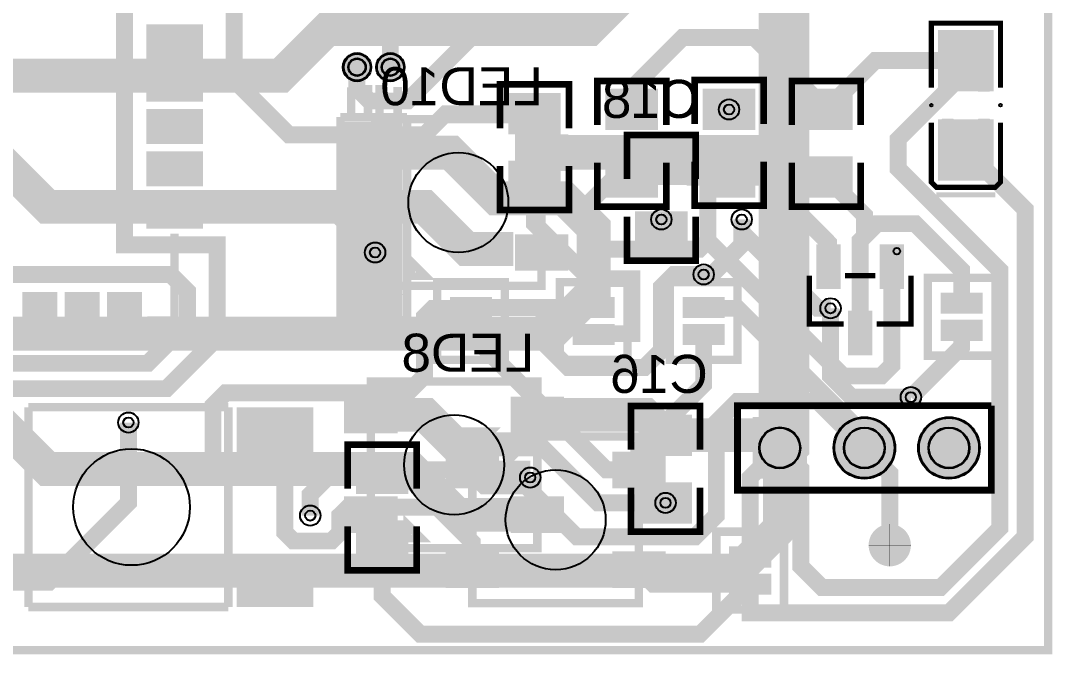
# Model space of a CAD drawing. Extents: x 271 to 2367, y 2121 to 4037.
# Drawn here: x 1148 to 2367, y 2121 to 2870 of the extents above; entities that cross this region are included whole.
import ezdxf

# ---------------------------------------------------------------- set-up
doc = ezdxf.new("R2010")
doc.units = 9
for name, color, linetype, true_color in [('BoardOutLine', 7, 'Continuous', 0xff00ff), ('BottomLayer', 7, 'Continuous', 0x0000ff), ('BottomPasteMaskLayer', 7, 'Continuous', 0x800000), ('BottomSilkLayer', 7, 'Continuous', 0x66cc33), ('BottomSolderMaskLayer', 7, 'Continuous', 0xaa00ff), ('Document', 7, 'Continuous', 0xffffff), ('Hole', 7, 'Continuous', 0x222222), ('Multi-Layer', 7, 'Continuous', 0xc0c0c0), ('TopLayer', 7, 'Continuous', 0xff0000), ('TopPasteMaskLayer', 7, 'Continuous', 0x808080), ('TopSilkLayer', 7, 'Continuous', 0xffcc00), ('TopSolderMaskLayer', 7, 'Continuous', 0x800080)]:
    doc.layers.add(name, color=color, linetype=linetype, true_color=true_color)
doc.styles.get("Standard").update_dxf_attribs({"font": 'arial.ttf'})

msp = doc.modelspace()

# ---------------------------------------------------------------- hatches: boundary and pattern name
at = {"layer": 'BottomLayer'}
for points in [[(1596.125, 2733.699999999997), (1537.0250000000015, 2733.699999999997), (1537.0250000000015, 2694.4000000000015), (1596.125, 2694.4000000000015)], [(1792.9249999999956, 2733.699999999997), (1733.925000000003, 2733.699999999997), (1733.925000000003, 2694.4000000000015), (1792.9249999999956, 2694.4000000000015)], [(1876.4570000000022, 2722.834999999999), (1876.4570000000022, 2677.165000000001), (1933.5429999999978, 2677.165000000001), (1933.5429999999978, 2722.834999999999)], [(1876.4570000000022, 2642.834999999999), (1876.4570000000022, 2597.165000000001), (1933.5429999999978, 2597.165000000001), (1933.5429999999978, 2642.834999999999)], [(1596.125, 2615.5999999999985), (1537.0250000000015, 2615.5999999999985), (1537.0250000000015, 2576.300000000003), (1596.125, 2576.300000000003)], [(1792.9249999999956, 2615.5999999999985), (1733.925000000003, 2615.5999999999985), (1733.925000000003, 2576.300000000003), (1792.9249999999956, 2576.300000000003)], [(1591.125, 2423.699999999997), (1532.0250000000015, 2423.699999999997), (1532.0250000000015, 2384.4000000000015), (1591.125, 2384.4000000000015)], [(1787.9249999999956, 2423.699999999997), (1728.925000000003, 2423.699999999997), (1728.925000000003, 2384.4000000000015), (1787.9249999999956, 2384.4000000000015)], [(1881.4570000000022, 2402.834999999999), (1881.4570000000022, 2357.165000000001), (1938.5429999999978, 2357.165000000001), (1938.5429999999978, 2402.834999999999)], [(1881.4570000000022, 2322.834999999999), (1881.4570000000022, 2277.165000000001), (1938.5429999999978, 2277.165000000001), (1938.5429999999978, 2322.834999999999)], [(1591.125, 2305.5999999999985), (1532.0250000000015, 2305.5999999999985), (1532.0250000000015, 2266.300000000003), (1591.125, 2266.300000000003)], [(1787.9249999999956, 2305.5999999999985), (1728.925000000003, 2305.5999999999985), (1728.925000000003, 2266.300000000003), (1787.9249999999956, 2266.300000000003)]]:
    msp.add_hatch(color=256, dxfattribs=at).paths.add_polyline_path(points)
at = {"layer": 'BottomPasteMaskLayer'}
for points in [[(1596.125, 2733.699999999997), (1537.0250000000015, 2733.699999999997), (1537.0250000000015, 2694.4000000000015), (1596.125, 2694.4000000000015)], [(1792.9249999999956, 2733.699999999997), (1733.925000000003, 2733.699999999997), (1733.925000000003, 2694.4000000000015), (1792.9249999999956, 2694.4000000000015)], [(1876.4570000000022, 2722.834999999999), (1876.4570000000022, 2677.165000000001), (1933.5429999999978, 2677.165000000001), (1933.5429999999978, 2722.834999999999)], [(1876.4570000000022, 2642.834999999999), (1876.4570000000022, 2597.165000000001), (1933.5429999999978, 2597.165000000001), (1933.5429999999978, 2642.834999999999)], [(1596.125, 2615.5999999999985), (1537.0250000000015, 2615.5999999999985), (1537.0250000000015, 2576.300000000003), (1596.125, 2576.300000000003)], [(1792.9249999999956, 2615.5999999999985), (1733.925000000003, 2615.5999999999985), (1733.925000000003, 2576.300000000003), (1792.9249999999956, 2576.300000000003)], [(1591.125, 2423.699999999997), (1532.0250000000015, 2423.699999999997), (1532.0250000000015, 2384.4000000000015), (1591.125, 2384.4000000000015)], [(1787.9249999999956, 2423.699999999997), (1728.925000000003, 2423.699999999997), (1728.925000000003, 2384.4000000000015), (1787.9249999999956, 2384.4000000000015)], [(1881.4570000000022, 2402.834999999999), (1881.4570000000022, 2357.165000000001), (1938.5429999999978, 2357.165000000001), (1938.5429999999978, 2402.834999999999)], [(1881.4570000000022, 2322.834999999999), (1881.4570000000022, 2277.165000000001), (1938.5429999999978, 2277.165000000001), (1938.5429999999978, 2322.834999999999)], [(1591.125, 2305.5999999999985), (1532.0250000000015, 2305.5999999999985), (1532.0250000000015, 2266.300000000003), (1591.125, 2266.300000000003)], [(1787.9249999999956, 2305.5999999999985), (1728.925000000003, 2305.5999999999985), (1728.925000000003, 2266.300000000003), (1787.9249999999956, 2266.300000000003)]]:
    msp.add_hatch(color=256, dxfattribs=at).paths.add_polyline_path(points)
at = {"layer": 'BottomSolderMaskLayer'}
for points in [[(1528.5619999999976, 2815, 1), (1562.0579999999977, 2815, 1)], [(1567.9320000000002, 2815, 1), (1601.4280000000003, 2815, 1)], [(1598.1261853357064, 2735.696443992889), (1535.023137329612, 2735.696443992889), (1535.023137329612, 2692.4035560071134), (1598.1261853357064, 2692.4035560071134)], [(1794.9227986622573, 2735.696443992889), (1731.9265240030509, 2735.696443992889), (1731.9265240030509, 2692.4035560071134), (1794.9227986622573, 2692.4035560071134)], [(1873.9570656886353, 2724.4350140136958), (1873.9570656886353, 2675.5649859863042), (1936.0429343113647, 2675.5649859863042), (1936.0429343113647, 2724.4350140136958)], [(1873.9570656886353, 2644.4350140136958), (1873.9570656886353, 2595.5649859863042), (1936.0429343113647, 2595.5649859863042), (1936.0429343113647, 2644.4350140136958)], [(1598.1261853357064, 2617.5964439928866), (1535.023137329612, 2617.5964439928866), (1535.023137329612, 2574.303556007111), (1598.1261853357064, 2574.303556007111)], [(1794.9227986622573, 2617.5964439928866), (1731.9265240030509, 2617.5964439928866), (1731.9265240030509, 2574.303556007111), (1794.9227986622573, 2574.303556007111)], [(1593.1261853357064, 2425.696443992889), (1530.023137329612, 2425.696443992889), (1530.023137329612, 2382.4035560071134), (1593.1261853357064, 2382.4035560071134)], [(1789.9227986622573, 2425.696443992889), (1726.9265240030509, 2425.696443992889), (1726.9265240030509, 2382.4035560071134), (1789.9227986622573, 2382.4035560071134)], [(1878.9570656886353, 2404.4350140136958), (1878.9570656886353, 2355.5649859863042), (1941.0429343113647, 2355.5649859863042), (1941.0429343113647, 2404.4350140136958)], [(2012.9999999999927, 2401.4329999999973), (2077.0000000000073, 2401.4329999999973), (2077.0000000000073, 2328.5670000000027), (2012.9999999999927, 2328.5670000000027)], [(2108.567, 2365, 1), (2181.433, 2365, 1)], [(2208.567, 2365, 1), (2281.433, 2365, 1)], [(1878.9570656886353, 2324.4350140136958), (1878.9570656886353, 2275.5649859863042), (1941.0429343113647, 2275.5649859863042), (1941.0429343113647, 2324.4350140136958)], [(1593.1261853357064, 2307.5964439928866), (1530.023137329612, 2307.5964439928866), (1530.023137329612, 2264.303556007111), (1593.1261853357064, 2264.303556007111)], [(1789.9227986622573, 2307.5964439928866), (1726.9265240030509, 2307.5964439928866), (1726.9265240030509, 2264.303556007111), (1789.9227986622573, 2264.303556007111)]]:
    msp.add_hatch(color=256, dxfattribs=at).paths.add_polyline_path(points)
at = {"layer": 'Document'}
for points in [[(2268.5420000000013, 2821.965), (2261.4559999999983, 2821.965), (2261.4559999999983, 2793.618000000002), (2268.5420000000013, 2793.618000000002)], [(2288.620999999999, 2811.334999999999), (2241.3770000000004, 2811.334999999999), (2241.3770000000004, 2804.2479999999996), (2288.620999999999, 2804.2479999999996)], [(1528.9760000000024, 2517.7570000000014), (1598.661, 2517.7570000000014), (1598.661, 2750.630000000001), (1528.9760000000024, 2750.630000000001)], [(2268.5420000000013, 2718.027000000002), (2261.4559999999983, 2718.027000000002), (2261.4559999999983, 2746.374), (2268.5420000000013, 2746.374)]]:
    msp.add_hatch(color=256, dxfattribs=at).paths.add_polyline_path(points)
at = {"layer": 'Multi-Layer'}
for points in [[(1529.5619999999976, 2815, 1), (1561.0579999999977, 2815, 1)], [(1568.9320000000002, 2815, 1), (1600.4280000000003, 2815, 1)], [(2014, 2400.4329999999973), (2076, 2400.4329999999973), (2076, 2329.5670000000027), (2014, 2329.5670000000027)], [(2109.567, 2365, 1), (2180.433, 2365, 1)], [(2209.567, 2365, 1), (2280.433, 2365, 1)]]:
    msp.add_hatch(color=256, dxfattribs=at).paths.add_polyline_path(points)
at = {"layer": 'TopLayer'}
for points in [[(1297.0449999999983, 2864.6849999999977), (1362.0049999999974, 2864.6849999999977), (1362.0049999999974, 2825.3150000000023), (1297.0449999999983, 2825.3150000000023)], [(2296.889000000003, 2787.7129999999997), (2233.109000000004, 2787.7129999999997), (2233.109000000004, 2857.988000000001), (2296.889000000003, 2857.988000000001)], [(1297.0449999999983, 2814.6849999999977), (1362.0049999999974, 2814.6849999999977), (1362.0049999999974, 2775.3150000000023), (1297.0449999999983, 2775.3150000000023)], [(1783.5429999999978, 2782.834999999999), (1783.5429999999978, 2737.165000000001), (1726.4570000000022, 2737.165000000001), (1726.4570000000022, 2782.834999999999)], [(1841.4570000000022, 2742.165000000001), (1841.4570000000022, 2787.834999999999), (1898.5429999999978, 2787.834999999999), (1898.5429999999978, 2742.165000000001)], [(2013.5429999999978, 2787.834999999999), (2013.5429999999978, 2742.165000000001), (1956.4570000000022, 2742.165000000001), (1956.4570000000022, 2787.834999999999)], [(2071.457000000002, 2742.165000000001), (2071.457000000002, 2787.834999999999), (2128.542999999998, 2787.834999999999), (2128.542999999998, 2742.165000000001)], [(1297.0449999999983, 2764.6849999999977), (1362.0049999999974, 2764.6849999999977), (1362.0049999999974, 2725.3150000000023), (1297.0449999999983, 2725.3150000000023)], [(2296.889000000003, 2752.2789999999986), (2233.109000000004, 2752.2789999999986), (2233.109000000004, 2682.004000000001), (2296.889000000003, 2682.004000000001)], [(1297.0449999999983, 2714.6849999999977), (1362.0049999999974, 2714.6849999999977), (1362.0049999999974, 2675.3150000000023), (1297.0449999999983, 2675.3150000000023)], [(1841.4570000000022, 2662.165000000001), (1841.4570000000022, 2707.834999999999), (1898.5429999999978, 2707.834999999999), (1898.5429999999978, 2662.165000000001)], [(2013.5429999999978, 2707.834999999999), (2013.5429999999978, 2662.165000000001), (1956.4570000000022, 2662.165000000001), (1956.4570000000022, 2707.834999999999)], [(2071.457000000002, 2662.165000000001), (2071.457000000002, 2707.834999999999), (2128.542999999998, 2707.834999999999), (2128.542999999998, 2662.165000000001)], [(1783.5429999999978, 2702.834999999999), (1783.5429999999978, 2657.165000000001), (1726.4570000000022, 2657.165000000001), (1726.4570000000022, 2702.834999999999)], [(1297.0449999999983, 2664.6849999999977), (1362.0049999999974, 2664.6849999999977), (1362.0049999999974, 2625.3150000000023), (1297.0449999999983, 2625.3150000000023)], [(2088.8209999999963, 2554.763999999999), (2088.8209999999963, 2603.9759999999987), (2116.3799999999974, 2603.9759999999987), (2116.3799999999974, 2554.763999999999)], [(2163.6200000000026, 2554.763999999999), (2163.6200000000026, 2603.9759999999987), (2191.1800000000076, 2603.9759999999987), (2191.1800000000076, 2554.763999999999)], [(1150.7899999999936, 2548.1500000000015), (1190.1599999999962, 2548.1500000000015), (1190.1599999999962, 2483.1899999999987), (1150.7899999999936, 2483.1899999999987)], [(1200.7899999999936, 2548.1500000000015), (1240.1599999999962, 2548.1500000000015), (1240.1599999999962, 2483.1899999999987), (1200.7899999999936, 2483.1899999999987)], [(1250.7899999999936, 2548.1500000000015), (1290.1599999999962, 2548.1500000000015), (1290.1599999999962, 2483.1899999999987), (1250.7899999999936, 2483.1899999999987)], [(1655, 2518.5), (1655, 2543.5), (1705, 2543.5), (1705, 2518.5)], [(1800, 2518.5), (1800, 2543.5), (1850, 2543.5), (1850, 2518.5)], [(1980, 2543.5), (1980, 2518.5), (1930, 2518.5), (1930, 2543.5)], [(2285, 2548.5), (2285, 2523.5), (2235, 2523.5), (2235, 2548.5)], [(2126.2209999999977, 2476.0240000000013), (2126.2209999999977, 2525.236000000001), (2153.779999999999, 2525.236000000001), (2153.779999999999, 2476.0240000000013)], [(2285, 2516.5), (2285, 2491.5), (2235, 2491.5), (2235, 2516.5)], [(1655, 2486.5), (1655, 2511.5), (1705, 2511.5), (1705, 2486.5)], [(1800, 2486.5), (1800, 2511.5), (1850, 2511.5), (1850, 2486.5)], [(1980, 2511.5), (1980, 2486.5), (1930, 2486.5), (1930, 2511.5)], [(1491.5350000000035, 2356.0210000000006), (1404.921000000002, 2356.0210000000006), (1404.921000000002, 2411.138999999999), (1491.5350000000035, 2411.138999999999)], [(1546.4570000000022, 2312.165000000001), (1546.4570000000022, 2357.834999999999), (1603.5429999999978, 2357.834999999999), (1603.5429999999978, 2312.165000000001)], [(1711.125, 2319.4000000000015), (1652.0250000000015, 2319.4000000000015), (1652.0250000000015, 2358.699999999997), (1711.125, 2358.699999999997)], [(1907.9249999999956, 2319.4000000000015), (1848.925000000003, 2319.4000000000015), (1848.925000000003, 2358.699999999997), (1907.9249999999956, 2358.699999999997)], [(1546.4570000000022, 2232.165000000001), (1546.4570000000022, 2277.834999999999), (1603.5429999999978, 2277.834999999999), (1603.5429999999978, 2232.165000000001)], [(2150, 2250), (2150.1800000000003, 2253.0099999999984), (2150.730000000003, 2255.9799999999996), (2151.6200000000026, 2258.8700000000026), (2152.8600000000006, 2261.619999999999), (2154.4300000000003, 2264.2000000000007), (2156.290000000001, 2266.579999999998), (2158.4199999999983, 2268.709999999999), (2160.800000000003, 2270.5699999999997), (2163.3799999999974, 2272.1399999999994), (2166.1300000000047, 2273.380000000001), (2169.020000000004, 2274.2700000000004), (2171.989999999998, 2274.8199999999997), (2175, 2275), (2175, 2275), (2178.010000000002, 2274.8199999999997), (2180.979999999996, 2274.2700000000004), (2183.8699999999953, 2273.380000000001), (2186.6200000000026, 2272.1399999999994), (2189.199999999997, 2270.5699999999997), (2191.5800000000017, 2268.709999999999), (2193.709999999999, 2266.579999999998), (2195.5699999999997, 2264.2000000000007), (2197.1399999999994, 2261.619999999999), (2198.3799999999974, 2258.8700000000026), (2199.269999999997, 2255.9799999999996), (2199.8199999999997, 2253.0099999999984), (2200, 2250), (2200, 2250), (2199.8199999999997, 2246.9900000000016), (2199.269999999997, 2244.0200000000004), (2198.3799999999974, 2241.1299999999974), (2197.1399999999994, 2238.380000000001), (2195.5699999999997, 2235.7999999999993), (2193.709999999999, 2233.420000000002), (2191.5800000000017, 2231.290000000001), (2189.199999999997, 2229.4300000000003), (2186.6200000000026, 2227.8600000000006), (2183.8699999999953, 2226.619999999999), (2180.979999999996, 2225.7299999999996), (2178.010000000002, 2225.1800000000003), (2175, 2225), (2175, 2225), (2171.989999999998, 2225.1800000000003), (2169.020000000004, 2225.7299999999996), (2166.1300000000047, 2226.619999999999), (2163.3799999999974, 2227.8600000000006), (2160.800000000003, 2229.4300000000003), (2158.4199999999983, 2231.290000000001), (2156.290000000001, 2233.420000000002), (2154.4300000000003, 2235.7999999999993), (2152.8600000000006, 2238.380000000001), (2151.6200000000026, 2241.1299999999974), (2150.730000000003, 2244.0200000000004), (2150.1800000000003, 2246.9900000000016), (2150, 2250)], [(2035, 2248.5), (2035, 2223.5), (1985, 2223.5), (1985, 2248.5)], [(1491.5350000000035, 2178.861000000001), (1404.921000000002, 2178.861000000001), (1404.921000000002, 2233.9789999999994), (1491.5350000000035, 2233.9789999999994)], [(1711.125, 2201.300000000003), (1652.0250000000015, 2201.300000000003), (1652.0250000000015, 2240.5999999999985), (1711.125, 2240.5999999999985)], [(1907.9249999999956, 2201.300000000003), (1848.925000000003, 2201.300000000003), (1848.925000000003, 2240.5999999999985), (1907.9249999999956, 2240.5999999999985)], [(2035, 2216.5), (2035, 2191.5), (1985, 2191.5), (1985, 2216.5)]]:
    msp.add_hatch(color=256, dxfattribs=at).paths.add_polyline_path(points)
at = {"layer": 'TopPasteMaskLayer'}
for points in [[(1297.0449999999983, 2864.6849999999977), (1362.0049999999974, 2864.6849999999977), (1362.0049999999974, 2825.3150000000023), (1297.0449999999983, 2825.3150000000023)], [(2292.952999999994, 2785.9400000000023), (2279.779999999999, 2785.9400000000023), (2275.843000000008, 2789.8770000000004), (2275.843000000008, 2807.667999999998), (2271.9060000000027, 2811.6049999999996), (2258.0939999999973, 2811.6049999999996), (2254.156999999992, 2807.667999999998), (2254.156999999992, 2789.8770000000004), (2250.220000000001, 2785.9400000000023), (2237.047000000006, 2785.9400000000023), (2233.1100000000006, 2789.8770000000004), (2233.1100000000006, 2854.050000000003), (2237.047000000006, 2857.9869999999974), (2292.952999999994, 2857.9869999999974), (2296.8899999999994, 2854.050000000003), (2296.8899999999994, 2789.8770000000004)], [(1297.0449999999983, 2814.6849999999977), (1362.0049999999974, 2814.6849999999977), (1362.0049999999974, 2775.3150000000023), (1297.0449999999983, 2775.3150000000023)], [(1783.5429999999978, 2782.834999999999), (1783.5429999999978, 2737.165000000001), (1726.4570000000022, 2737.165000000001), (1726.4570000000022, 2782.834999999999)], [(1841.4570000000022, 2742.165000000001), (1841.4570000000022, 2787.834999999999), (1898.5429999999978, 2787.834999999999), (1898.5429999999978, 2742.165000000001)], [(2013.5429999999978, 2787.834999999999), (2013.5429999999978, 2742.165000000001), (1956.4570000000022, 2742.165000000001), (1956.4570000000022, 2787.834999999999)], [(2071.457000000002, 2742.165000000001), (2071.457000000002, 2787.834999999999), (2128.542999999998, 2787.834999999999), (2128.542999999998, 2742.165000000001)], [(1297.0449999999983, 2764.6849999999977), (1362.0049999999974, 2764.6849999999977), (1362.0049999999974, 2725.3150000000023), (1297.0449999999983, 2725.3150000000023)], [(2292.952999999994, 2754.050000000003), (2279.779999999999, 2754.050000000003), (2275.843000000008, 2750.113000000001), (2275.843000000008, 2732.322), (2271.9060000000027, 2728.3849999999984), (2258.0939999999973, 2728.3849999999984), (2254.156999999992, 2732.322), (2254.156999999992, 2750.113000000001), (2250.220000000001, 2754.050000000003), (2237.047000000006, 2754.050000000003), (2233.1100000000006, 2750.113000000001), (2233.1100000000006, 2685.9400000000023), (2237.047000000006, 2682.0030000000006), (2292.952999999994, 2682.0030000000006), (2296.8899999999994, 2685.9400000000023), (2296.8899999999994, 2750.113000000001)], [(1297.0449999999983, 2714.6849999999977), (1362.0049999999974, 2714.6849999999977), (1362.0049999999974, 2675.3150000000023), (1297.0449999999983, 2675.3150000000023)], [(1841.4570000000022, 2662.165000000001), (1841.4570000000022, 2707.834999999999), (1898.5429999999978, 2707.834999999999), (1898.5429999999978, 2662.165000000001)], [(2013.5429999999978, 2707.834999999999), (2013.5429999999978, 2662.165000000001), (1956.4570000000022, 2662.165000000001), (1956.4570000000022, 2707.834999999999)], [(2071.457000000002, 2662.165000000001), (2071.457000000002, 2707.834999999999), (2128.542999999998, 2707.834999999999), (2128.542999999998, 2662.165000000001)], [(1783.5429999999978, 2702.834999999999), (1783.5429999999978, 2657.165000000001), (1726.4570000000022, 2657.165000000001), (1726.4570000000022, 2702.834999999999)], [(1297.0449999999983, 2664.6849999999977), (1362.0049999999974, 2664.6849999999977), (1362.0049999999974, 2625.3150000000023), (1297.0449999999983, 2625.3150000000023)], [(2088.8209999999963, 2554.763999999999), (2088.8209999999963, 2603.9759999999987), (2116.3799999999974, 2603.9759999999987), (2116.3799999999974, 2554.763999999999)], [(2163.6200000000026, 2554.763999999999), (2163.6200000000026, 2603.9759999999987), (2191.1800000000076, 2603.9759999999987), (2191.1800000000076, 2554.763999999999)], [(1150.7899999999936, 2548.1500000000015), (1190.1599999999962, 2548.1500000000015), (1190.1599999999962, 2483.1899999999987), (1150.7899999999936, 2483.1899999999987)], [(1200.7899999999936, 2548.1500000000015), (1240.1599999999962, 2548.1500000000015), (1240.1599999999962, 2483.1899999999987), (1200.7899999999936, 2483.1899999999987)], [(1250.7899999999936, 2548.1500000000015), (1290.1599999999962, 2548.1500000000015), (1290.1599999999962, 2483.1899999999987), (1250.7899999999936, 2483.1899999999987)], [(2126.2209999999977, 2476.0240000000013), (2126.2209999999977, 2525.236000000001), (2153.779999999999, 2525.236000000001), (2153.779999999999, 2476.0240000000013)], [(1491.5350000000035, 2356.0210000000006), (1404.921000000002, 2356.0210000000006), (1404.921000000002, 2411.138999999999), (1491.5350000000035, 2411.138999999999)], [(1546.4570000000022, 2312.165000000001), (1546.4570000000022, 2357.834999999999), (1603.5429999999978, 2357.834999999999), (1603.5429999999978, 2312.165000000001)], [(1711.125, 2319.4000000000015), (1652.0250000000015, 2319.4000000000015), (1652.0250000000015, 2358.699999999997), (1711.125, 2358.699999999997)], [(1907.9249999999956, 2319.4000000000015), (1848.925000000003, 2319.4000000000015), (1848.925000000003, 2358.699999999997), (1907.9249999999956, 2358.699999999997)], [(1546.4570000000022, 2232.165000000001), (1546.4570000000022, 2277.834999999999), (1603.5429999999978, 2277.834999999999), (1603.5429999999978, 2232.165000000001)], [(1491.5350000000035, 2178.861000000001), (1404.921000000002, 2178.861000000001), (1404.921000000002, 2233.9789999999994), (1491.5350000000035, 2233.9789999999994)], [(1711.125, 2201.300000000003), (1652.0250000000015, 2201.300000000003), (1652.0250000000015, 2240.5999999999985), (1711.125, 2240.5999999999985)], [(1907.9249999999956, 2201.300000000003), (1848.925000000003, 2201.300000000003), (1848.925000000003, 2240.5999999999985), (1907.9249999999956, 2240.5999999999985)]]:
    msp.add_hatch(color=256, dxfattribs=at).paths.add_polyline_path(points)
at = {"layer": 'TopSilkLayer'}
msp.add_hatch(color=256, dxfattribs=at).paths.add_polyline_path([(2299.889000000003, 2667.004000000001), (2230.109000000004, 2667.004000000001), (2230.109000000004, 2661.003999999997), (2299.889000000003, 2661.003999999997)])
at = {"layer": 'TopSolderMaskLayer'}
for points in [[(1296.045169332363, 2865.6849999999977), (1363.0051385446714, 2865.6849999999977), (1363.0051385446714, 2824.3150000000023), (1296.045169332363, 2824.3150000000023)], [(2297.796536000911, 2786.6111812480412), (2232.2014070806545, 2786.6111812480412), (2232.2014070806545, 2859.0898501097545), (2297.796536000911, 2859.0898501097545)], [(1528.5619999999976, 2815, 1), (1562.0579999999977, 2815, 1)], [(1567.9320000000002, 2815, 1), (1601.4280000000003, 2815, 1)], [(1296.045169332363, 2815.6849999999977), (1363.0051385446714, 2815.6849999999977), (1363.0051385446714, 2774.3150000000023), (1296.045169332363, 2774.3150000000023)], [(1786.0429343113647, 2784.4350140136958), (1786.0429343113647, 2735.5649859863042), (1723.9570656886353, 2735.5649859863042), (1723.9570656886353, 2784.4350140136958)], [(1838.9570656886353, 2740.5649859863042), (1838.9570656886353, 2789.4350140136958), (1901.0429343113647, 2789.4350140136958), (1901.0429343113647, 2740.5649859863042)], [(2016.0429343113647, 2789.4350140136958), (2016.0429343113647, 2740.5649859863042), (1953.9570656886353, 2740.5649859863042), (1953.9570656886353, 2789.4350140136958)], [(2068.9570656886353, 2740.5649859863042), (2068.9570656886353, 2789.4350140136958), (2131.0429343113647, 2789.4350140136958), (2131.0429343113647, 2740.5649859863042)], [(1296.045169332363, 2765.6849999999977), (1363.0051385446714, 2765.6849999999977), (1363.0051385446714, 2724.3150000000023), (1296.045169332363, 2724.3150000000023)], [(2297.796536000911, 2753.380881467543), (2232.2014070806545, 2753.380881467543), (2232.2014070806545, 2680.9022126058335), (2297.796536000911, 2680.9022126058335)], [(1296.045169332363, 2715.6849999999977), (1363.0051385446714, 2715.6849999999977), (1363.0051385446714, 2674.3150000000023), (1296.045169332363, 2674.3150000000023)], [(1838.9570656886353, 2660.5649859863042), (1838.9570656886353, 2709.4350140136958), (1901.0429343113647, 2709.4350140136958), (1901.0429343113647, 2660.5649859863042)], [(2016.0429343113647, 2709.4350140136958), (2016.0429343113647, 2660.5649859863042), (1953.9570656886353, 2660.5649859863042), (1953.9570656886353, 2709.4350140136958)], [(2068.9570656886353, 2660.5649859863042), (2068.9570656886353, 2709.4350140136958), (2131.0429343113647, 2709.4350140136958), (2131.0429343113647, 2660.5649859863042)], [(1786.0429343113647, 2704.4350140136958), (1786.0429343113647, 2655.5649859863042), (1723.9570656886353, 2655.5649859863042), (1723.9570656886353, 2704.4350140136958)], [(1296.045169332363, 2665.6849999999977), (1363.0051385446714, 2665.6849999999977), (1363.0051385446714, 2624.3150000000023), (1296.045169332363, 2624.3150000000023)], [(2088.261026009386, 2552.9783038571804), (2088.261026009386, 2605.7616961428175), (2116.9400146302796, 2605.7616961428175), (2116.9400146302796, 2552.9783038571804)], [(2163.0599853697204, 2552.9783038571804), (2163.0599853697204, 2605.7616961428175), (2191.7400146302825, 2605.7616961428175), (2191.7400146302825, 2552.9783038571804)], [(1149.7902540005089, 2549.149984606149), (1191.1602540005042, 2549.149984606149), (1191.1602540005042, 2482.190015393855), (1149.7902540005089, 2482.190015393855)], [(1199.7902540005089, 2549.149984606149), (1241.1602540005042, 2549.149984606149), (1241.1602540005042, 2482.190015393855), (1199.7902540005089, 2482.190015393855)], [(1249.7902540005089, 2549.149984606149), (1291.1602540005042, 2549.149984606149), (1291.1602540005042, 2482.190015393855), (1249.7902540005089, 2482.190015393855)], [(2125.6610260093876, 2474.2383038571825), (2125.6610260093876, 2527.0216961428196), (2154.340014630281, 2527.0216961428196), (2154.340014630281, 2474.2383038571825)], [(1493.534907636189, 2354.0210000000006), (1402.9209076361803, 2354.0210000000006), (1402.9209076361803, 2413.1389999999956), (1493.534907636189, 2413.1389999999956)], [(2012.9999999999927, 2401.4329999999973), (2077.0000000000073, 2401.4329999999973), (2077.0000000000073, 2328.5670000000027), (2012.9999999999927, 2328.5670000000027)], [(2108.567, 2365, 1), (2181.433, 2365, 1)], [(2208.567, 2365, 1), (2281.433, 2365, 1)], [(1543.9570656886353, 2310.5649859863042), (1543.9570656886353, 2359.4350140136958), (1606.0429343113647, 2359.4350140136958), (1606.0429343113647, 2310.5649859863042)], [(1713.1261853357064, 2317.4035560071134), (1650.023137329612, 2317.4035560071134), (1650.023137329612, 2360.696443992889), (1713.1261853357064, 2360.696443992889)], [(1909.9227986622573, 2317.4035560071134), (1846.9265240030509, 2317.4035560071134), (1846.9265240030509, 2360.696443992889), (1909.9227986622573, 2360.696443992889)], [(1543.9570656886353, 2230.5649859863042), (1543.9570656886353, 2279.4350140136958), (1606.0429343113647, 2279.4350140136958), (1606.0429343113647, 2230.5649859863042)], [(1493.534907636189, 2176.8610000000044), (1402.9209076361803, 2176.8610000000044), (1402.9209076361803, 2235.9789999999994), (1493.534907636189, 2235.9789999999994)], [(1713.1261853357064, 2199.303556007111), (1650.023137329612, 2199.303556007111), (1650.023137329612, 2242.5964439928866), (1713.1261853357064, 2242.5964439928866)], [(1909.9227986622573, 2199.303556007111), (1846.9265240030509, 2199.303556007111), (1846.9265240030509, 2242.5964439928866), (1909.9227986622573, 2242.5964439928866)]]:
    msp.add_hatch(color=256, dxfattribs=at).paths.add_polyline_path(points)

# ---------------------------------------------------------------- linework, layer by layer
at = {"layer": 'BoardOutLine', "const_width": 10}
msp.add_lwpolyline([(275.59100000000035, 3976.3780000000006), (2362.2050000000017, 3976.3780000000006), (2362.2050000000017, 2125.9839999999967), (275.59100000000035, 2125.9839999999967), (275.59100000000035, 3976.3780000000006)], close=True, dxfattribs=at)
at = {"layer": 'BottomLayer'}
for points, const_width in [([(2045, 2365), (2050, 2370), (2050, 3715)], 60), ([(881.5800000000017, 2869.050000000003), (945.6300000000047, 2805), (1455, 2805), (1510, 2860), (1820, 2860), (1850, 2890), (1850, 2960), (1825, 2985), (1705, 2985), (1655.9500000000044, 3034.050000000003), (1556.5800000000017, 3034.050000000003)], 40), ([(1730, 2600), (1675, 2600), (1625, 2650), (1179.300000000003, 2650), (1078.4000000000015, 2750.9000000000015)], 40), ([(1566.5699999999997, 2714.050000000003), (1655.9500000000044, 2714.050000000003), (1710, 2660), (1790, 2660), (1825, 2625), (1825, 2550), (1775, 2500), (940.6300000000047, 2500), (881.5800000000017, 2559.050000000003)], 40), ([(1763.4199999999983, 2714.050000000003), (1890.9500000000044, 2714.050000000003), (1905, 2700)], 40), ([(1935, 2695), (2039.0999999999985, 2695), (2050, 2705.9000000000015)], 40), ([(1955, 2570), (1965, 2570), (2000, 2605), (2000, 2635)], 20), ([(2105, 2530), (2105, 2450), (2130, 2425), (2200, 2425)], 20), ([(2045, 2365), (2045, 2270), (1995, 2220), (1102.5299999999988, 2220), (881.5800000000017, 2440.949999999997)], 40), ([(1758.4199999999983, 2285.949999999997), (1664.0499999999956, 2285.949999999997), (1610, 2340), (1179.3800000000047, 2340), (1078.4300000000003, 2440.949999999997)], 40), ([(1561.5819999999949, 2404.050000000003), (1625.9519999999975, 2404.050000000003), (1700.0020000000077, 2330), (1750, 2330)], 40), ([(1758.4300000000003, 2404.050000000003), (1885.9500000000044, 2404.050000000003), (1910, 2380)], 40), ([(1910, 2380), (2030, 2380), (2045, 2365)], 40)]:
    msp.add_lwpolyline(points, dxfattribs=dict(at, const_width=const_width))
at = {"layer": 'BottomSilkLayer', "const_width": 10}
for points in [[(1548.7309999999998, 2900.1920000000027), (1548.7309999999998, 2870.6640000000007), (1578.2579999999944, 2870.6640000000007), (1548.7309999999998, 2900.1920000000027)], [(1763.4449999999997, 2753.420000000002), (1566.5950000000012, 2753.420000000002), (1566.5950000000012, 2556.5699999999997), (1763.4449999999997, 2556.5699999999997), (1763.4449999999997, 2753.420000000002)], [(1558.7309999999998, 2580.1920000000027), (1558.7309999999998, 2550.6640000000007), (1588.2579999999944, 2550.6640000000007), (1558.7309999999998, 2580.1920000000027)], [(1609.912000000004, 2584.130000000001), (1609.912000000004, 2568.380000000001), (1625.6599999999962, 2568.3849999999984), (1609.912000000004, 2584.130000000001)], [(1758.4449999999997, 2443.420000000002), (1561.5950000000012, 2443.420000000002), (1561.5950000000012, 2246.5699999999997), (1758.4449999999997, 2246.5699999999997), (1758.4449999999997, 2443.420000000002)], [(1553.7309999999998, 2270.1920000000027), (1553.7309999999998, 2240.6640000000007), (1583.2579999999944, 2240.6640000000007), (1553.7309999999998, 2270.1920000000027)], [(1604.912000000004, 2274.130000000001), (1604.912000000004, 2258.380000000001), (1620.6599999999962, 2258.3849999999984), (1604.912000000004, 2274.130000000001)]]:
    msp.add_lwpolyline(points, close=True, dxfattribs=at)
at = {"layer": 'BottomSilkLayer', "const_width": 7.87}
for points in [[(1945.739999999998, 2682.730000000003), (1945.739999999998, 2734.699999999997), (1864.239999999998, 2734.699999999997), (1864.239999999998, 2682.730000000003)], [(1945.739999999998, 2638.159999999996), (1945.739999999998, 2586.1900000000023), (1864.239999999998, 2586.1900000000023), (1864.239999999998, 2638.159999999996)], [(1950.739999999998, 2362.730000000003), (1950.739999999998, 2414.699999999997), (1869.239999999998, 2414.699999999997), (1869.239999999998, 2362.730000000003)], [(1950.739999999998, 2318.159999999996), (1950.739999999998, 2266.1900000000023), (1869.239999999998, 2266.1900000000023), (1869.239999999998, 2318.159999999996)]]:
    msp.add_lwpolyline(points, dxfattribs=at)
at = {"layer": 'BottomSilkLayer'}
for centre in [(1665.0299999999988, 2655), (1660.0299999999988, 2345)]:
    msp.add_circle(centre, 59.059999999999995, dxfattribs=at)
at = {"layer": 'BottomSolderMaskLayer'}
for centre, radius in [((1545.3099999999977, 2815), 16.747999999999998), ((1584.6800000000003, 2815), 16.747999999999998), ((1545.3169999999955, 2815), 10.4680317500635), ((1584.6809999999969, 2815), 10.4680317500635), ((2145, 2365), 36.433), ((2245, 2365), 36.433), ((2045, 2365), 24.384), ((2145, 2365), 24.288666666666668), ((2245, 2365), 24.288666666666668)]:
    msp.add_circle(centre, radius, dxfattribs=at)
at = {"layer": 'Document', "const_width": 0.39}
for points in [[(2175, 2275), (2175, 2225)], [(2150, 2250), (2200, 2250)]]:
    msp.add_lwpolyline(points, dxfattribs=at)
at = {"layer": 'Document'}
msp.add_circle((2183.3099999999977, 2597.4799999999996), 3.9400000000000004, dxfattribs=at)
at = {"layer": 'Hole'}
for centre in [(1985, 2765), (1905, 2635), (2000, 2635), (1566.5800000000017, 2595.949999999997), (1955, 2570), (2105, 2530), (2200, 2425), (1275, 2395), (1750, 2330), (1910, 2300), (1490, 2285)]:
    msp.add_circle(centre, 6, dxfattribs=at)
at = {"layer": 'Multi-Layer'}
for centre, radius in [((1545.3099999999977, 2815), 15.748), ((1584.6800000000003, 2815), 15.748), ((1545.3169999999955, 2815), 9.843), ((1584.6809999999969, 2815), 9.843), ((1985, 2765), 12), ((1905, 2635), 12), ((2000, 2635), 12), ((1566.5800000000017, 2595.949999999997), 12), ((1955, 2570), 12), ((2105, 2530), 12), ((2200, 2425), 12), ((1275, 2395), 12), ((2145, 2365), 35.433), ((2245, 2365), 35.433), ((2045, 2365), 23.622), ((2145, 2365), 23.622), ((2245, 2365), 23.622), ((1750, 2330), 12), ((1910, 2300), 12), ((1490, 2285), 12)]:
    msp.add_circle(centre, radius, dxfattribs=at)
at = {"layer": 'TopLayer', "const_width": 20}
for points in [[(1101.800000000003, 2383.600000000002), (1101.800000000003, 2411.7999999999993), (1125, 2435), (1320, 2435), (1380, 2495), (1380, 2605), (1270.5, 2605), (1270.5, 3224.2999999999993)], [(1755, 2760), (1650, 2760), (1625, 2735), (1465, 2735), (1400, 2800), (1400, 3050), (1355, 3095), (1329.5, 3095)], [(1584.6800000000003, 2815), (1584.6800000000003, 3009.6800000000003), (1620, 3045), (1685.6100000000006, 3045)], [(1685.6000000000058, 2945), (1685.6000000000058, 2855.5999999999985), (1605, 2775), (1560, 2775), (1545, 2790), (1545.2999999999956, 2815)], [(1870, 2765), (1870, 2790), (1930, 2850), (2015, 2850), (2100, 2765)], [(2265, 2822.800000000003), (2265, 2810), (2185, 2730), (2185, 2695), (2305, 2575), (2305, 2270), (2235, 2200), (2095, 2200), (2070, 2225), (2070, 2340), (2045, 2365)], [(2100, 2765), (2157.8499999999985, 2822.8499999999985), (2265, 2822.8499999999985)], [(2102.600000000006, 2579.369999999999), (2102.600000000006, 2607.399999999998), (2040, 2670), (2040, 2710), (2025, 2725), (1795, 2725), (1755, 2685), (1755, 2680)], [(2010, 2203.999), (2010, 2170), (2245, 2170), (2335, 2260), (2335, 2647.1399999999994), (2265, 2717.1399999999994)], [(1755, 2680), (1755, 2630), (1820, 2565), (1870, 2565), (1870, 2500), (1826, 2500), (1825, 2499)], [(1870, 2685), (1850, 2685), (1820, 2655), (1820, 2610), (1830, 2600), (1950, 2600), (1960, 2610)], [(2177.399999999994, 2579.369999999999), (2177.399999999994, 2462.399999999998), (2165, 2450), (2120, 2450), (1960, 2610), (1960, 2685), (1985, 2685)], [(2100, 2685), (2145, 2640), (2145, 2615)], [(1329.520000000004, 2645), (1517.5299999999988, 2645), (1566.5800000000017, 2595.949999999997)], [(2000, 2635), (2000, 2620), (2090, 2530), (2105, 2530)], [(2260, 2536.001), (2260, 2575), (2205, 2630), (2160, 2630), (2140, 2610), (2140, 2500.630000000001)], [(908.3000000000029, 2255), (908.3000000000029, 2383.2999999999993), (990, 2465), (1298.1000000000058, 2465), (1345, 2511.9000000000015), (1345, 2550), (1325, 2570), (685, 2570), (670.5, 2555.5), (670.5, 2515.7000000000007)], [(1825, 2531), (1781, 2531), (1760, 2510), (1760, 2495), (1795, 2460), (1885, 2460), (1905, 2480), (1905, 2555), (1920, 2570), (1955, 2570)], [(1681.5999999999985, 2220.9000000000015), (1681.5999999999985, 2253.4000000000015), (1640, 2295), (1535, 2295), (1525, 2285.2000000000007), (1525, 2265), (1515, 2255), (1470, 2255), (1460, 2265), (1460, 2330), (1455, 2335), (1395, 2335), (1375, 2355), (1375, 2415), (1390, 2430), (1605, 2430), (1625, 2450), (1625, 2520), (1635, 2530), (1679, 2530), (1680, 2531)], [(1680, 2531.001), (1824.9989999999962, 2531.001), (1825, 2531)], [(2145, 2365), (2145, 2380), (1995, 2530), (1956, 2530), (1955, 2531)], [(2200, 2425), (2260, 2485), (2260, 2504)], [(1878.4300000000003, 2339.050000000003), (1839.949999999997, 2339.050000000003), (1680, 2499)], [(1878.4000000000015, 2339.0999999999985), (1878.4000000000015, 2363.4000000000015), (1955, 2440), (1955, 2499)], [(1750, 2330), (1750, 2315), (1805, 2260), (1945, 2260), (1970, 2285), (1970, 2395), (1995, 2420), (2090, 2420), (2145, 2365)], [(1101.7699999999968, 2206.4199999999983), (1181.4199999999983, 2206.4199999999983), (1275, 2300), (1275, 2395)], [(1910, 2300), (1830, 2300), (1765, 2365), (1685, 2365), (1681.5800000000017, 2339.050000000003)], [(2010, 2236), (2010, 2330), (2045, 2365)], [(2175, 2250), (2175, 2335), (2145, 2365)], [(1575, 2335), (1515, 2335), (1490, 2310), (1490, 2285)], [(1575, 2335), (1579.0499999999956, 2339.050000000003), (1681.5800000000017, 2339.050000000003)], [(1575, 2255), (1575, 2190), (1620, 2145), (1951, 2145), (2010, 2204)], [(1878.4300000000003, 2220.949999999997), (1895.3799999999974, 2204), (2010, 2204)]]:
    msp.add_lwpolyline(points, dxfattribs=at)
at = {"layer": 'TopSilkLayer'}
for points, const_width in [([(2305.8910000000033, 2790.714), (2305.8910000000033, 2866.9889999999978), (2224.107999999993, 2866.9889999999978), (2224.107999999993, 2790.714)], 6), ([(1538.2669999999925, 2755.9449999999997), (1538.2669999999925, 2791.178)], 10), ([(1558.2669999999925, 2755.9449999999997), (1558.2669999999925, 2793.809000000001)], 10), ([(1571.7850000000035, 2755.9449999999997), (1571.7850000000035, 2793.7819999999992)], 10), ([(1593.2669999999925, 2755.9449999999997), (1593.2669999999925, 2791.6860000000015)], 10), ([(1714.260000000002, 2742.730000000003), (1714.260000000002, 2794.699999999997), (1795.760000000002, 2794.699999999997), (1795.760000000002, 2742.730000000003)], 7.87), ([(1910.739999999998, 2746.840000000004), (1910.739999999998, 2798.8099999999977), (1829.239999999998, 2798.8099999999977), (1829.239999999998, 2746.840000000004)], 7.87), ([(1944.260000000002, 2747.730000000003), (1944.260000000002, 2799.699999999997), (2025.760000000002, 2799.699999999997), (2025.760000000002, 2747.730000000003)], 7.87), ([(2140.739999999998, 2746.840000000004), (2140.739999999998, 2798.8099999999977), (2059.239999999998, 2798.8099999999977), (2059.239999999998, 2746.840000000004)], 7.87), ([(1525.635000000002, 2755.9449999999997), (1604.375, 2755.9449999999997)], 10), ([(1525.635000000002, 2755.9449999999997), (1525.635000000002, 2515.786)], 10), ([(1604.375, 2755.9449999999997), (1604.375, 2515.786)], 10), ([(2305.8910000000033, 2749.2790000000023), (2305.8910000000033, 2679.005000000001), (2299.8899999999994, 2673.004000000001), (2230.109000000004, 2673.004000000001), (2224.107999999993, 2679.005000000001), (2224.107999999993, 2749.2790000000023)], 6), ([(1714.260000000002, 2698.159999999996), (1714.260000000002, 2646.1900000000023), (1795.760000000002, 2646.1900000000023), (1795.760000000002, 2698.159999999996)], 7.87), ([(1910.739999999998, 2702.269999999997), (1910.739999999998, 2650.300000000003), (1829.239999999998, 2650.300000000003), (1829.239999999998, 2702.269999999997)], 7.87), ([(1944.260000000002, 2703.159999999996), (1944.260000000002, 2651.1900000000023), (2025.760000000002, 2651.1900000000023), (2025.760000000002, 2703.159999999996)], 7.87), ([(2140.739999999998, 2702.269999999997), (2140.739999999998, 2650.300000000003), (2059.239999999998, 2650.300000000003), (2059.239999999998, 2702.269999999997)], 7.87), ([(1329.5250000000015, 2515.671000000002), (1329.5250000000015, 2618.1860000000015)], 10), ([(2079.9130000000005, 2568.5910000000003), (2079.9130000000005, 2511.4089999999997), (2120.5280000000057, 2511.4089999999997)], 6), ([(2122.0709999999963, 2568.5910000000003), (2157.9290000000037, 2568.5910000000003)], 6), ([(2200.0869999999995, 2568.5910000000003), (2200.0869999999995, 2511.4089999999997), (2159.4719999999943, 2511.4089999999997)], 6), ([(1297.2860000000073, 2515.671000000002), (1329.5250000000015, 2515.671000000002)], 10), ([(1604.375, 2515.786), (1525.635000000002, 2515.786)], 10), ([(1156.8899999999994, 2413.1100000000006), (1393.1100000000006, 2413.1100000000006)], 10), ([(1156.895000000004, 2176.8859999999986), (1156.895000000004, 2413.1059999999998)], 10), ([(1393.114999999998, 2176.8859999999986), (1393.114999999998, 2413.1059999999998)], 10), ([(2070, 2415), (1995, 2415), (1995, 2315), (2295, 2315), (2295, 2415)], 8), ([(2295, 2415), (2070, 2415)], 7.9921), ([(1615.739999999998, 2316.840000000004), (1615.739999999998, 2368.8099999999977), (1534.239999999998, 2368.8099999999977), (1534.239999999998, 2316.840000000004)], 7.87), ([(1615.739999999998, 2272.269999999997), (1615.739999999998, 2220.300000000003), (1534.239999999998, 2220.300000000003), (1534.239999999998, 2272.269999999997)], 7.87), ([(1156.890999999996, 2176.8899999999994), (1393.1109999999971, 2176.8899999999994)], 10)]:
    msp.add_lwpolyline(points, dxfattribs=dict(at, const_width=const_width))
at = {"layer": 'TopSilkLayer', "const_width": 10}
for points in [[(1640, 2469), (1640, 2561), (1720, 2561), (1720, 2469), (1640, 2469)], [(1785, 2469), (1785, 2561), (1865, 2561), (1865, 2469), (1785, 2469)], [(1995, 2561), (1995, 2469), (1915, 2469), (1915, 2561), (1995, 2561)], [(2300, 2566), (2300, 2474), (2220, 2474), (2220, 2566), (2300, 2566)], [(1673.7309999999998, 2354.8079999999973), (1673.7309999999998, 2384.3359999999993), (1703.2579999999944, 2384.3359999999993), (1673.7309999999998, 2354.8079999999973)], [(1878.4449999999997, 2181.579999999998), (1681.5950000000012, 2181.579999999998), (1681.5950000000012, 2378.4300000000003), (1878.4449999999997, 2378.4300000000003), (1878.4449999999997, 2181.579999999998)], [(1724.912000000004, 2350.869999999999), (1724.912000000004, 2366.619999999999), (1740.6599999999962, 2366.6150000000016), (1724.912000000004, 2350.869999999999)], [(2050, 2266), (2050, 2174), (1970, 2174), (1970, 2266), (2050, 2266)]]:
    msp.add_lwpolyline(points, close=True, dxfattribs=at)
at = {"layer": 'TopSilkLayer'}
for centre, radius in [((2224.1100000000006, 2769.989999999998), 1.5), ((2305.8899999999994, 2769.989999999998), 1.5), ((1278.7900000000009, 2295.1100000000006), 68.89999999999999), ((1780.0299999999988, 2280), 59.059999999999995)]:
    msp.add_circle(centre, radius, dxfattribs=at)
at = {"layer": 'TopSolderMaskLayer'}
for centre, radius in [((1545.3099999999977, 2815), 16.747999999999998), ((1584.6800000000003, 2815), 16.747999999999998), ((1545.3169999999955, 2815), 10.4680317500635), ((1584.6809999999969, 2815), 10.4680317500635), ((2145, 2365), 36.433), ((2245, 2365), 36.433), ((2045, 2365), 24.384), ((2145, 2365), 24.288666666666668), ((2245, 2365), 24.288666666666668)]:
    msp.add_circle(centre, radius, dxfattribs=at)

# ---------------------------------------------------------------- texts
at = {"layer": 'BottomSilkLayer', "text_generation_flag": 2}
for s, p in [('LED10', (1765, 2770)), ('C18', (1950, 2755)), ('LED8', (1755, 2455)), ('C16', (1960, 2430))]:
    msp.add_text(s, height=45, dxfattribs=at).set_placement(p)

doc.saveas('drawing.dxf')
